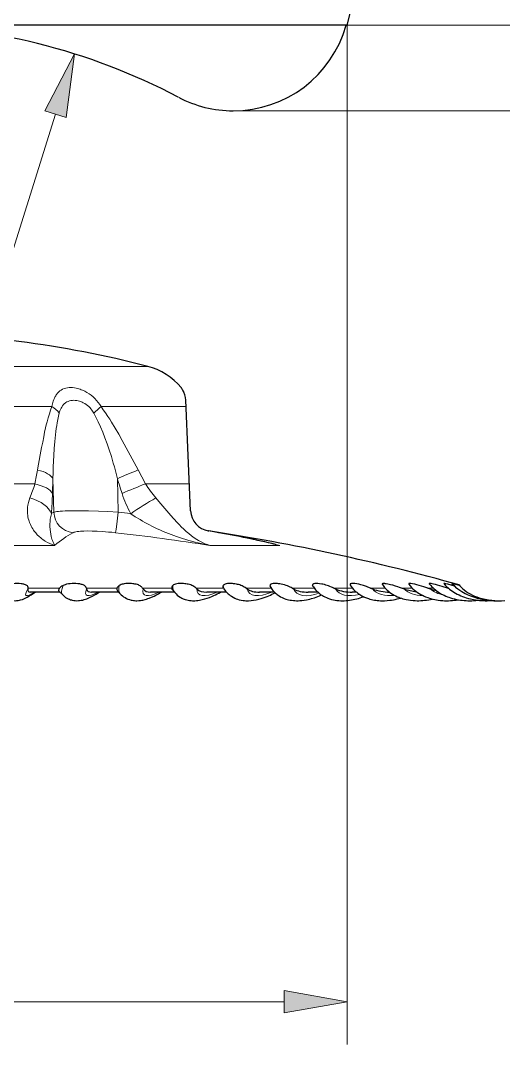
# Model space of a CAD drawing. Extents: x 0 to 297, y 0 to 529.
# Drawn here: x 160.02 to 182.62, y 92.58 to 140.45 of the extents above; entities that cross this region are included whole.
import ezdxf

# ---------------------------------------------------------------- set-up
doc = ezdxf.new("R2010")
doc.units = 0

msp = doc.modelspace()

# ---------------------------------------------------------------- linework, layer by layer
at = {"color": 7, "lineweight": 30}
for p, q in [((175.311, 140.23), (132.311, 140.23)), ((175.261, 140.23), (132.361, 140.23))]:
    msp.add_line(p, q, dxfattribs=at)
at = {"color": 7, "lineweight": 13}
for p, q in [((175.261, 140.23), (222.009, 140.23)), ((175.261, 140.23), (212.577, 140.23)), ((175.261, 140.23), (222.009, 140.23)), ((175.311, 140.23), (175.311, 92.584)), ((161.658, 136.073), (155.352, 115.998)), ((169.97, 136.23), (222.009, 136.23)), ((169.97, 136.23), (231.435, 136.23)), ((164.483, 124.284), (141.651, 124.284)), ((135.266, 94.584), (172.357, 94.584))]:
    msp.add_line(p, q, dxfattribs=at)
at = {"color": 7, "lineweight": 13, "ltscale": 0.037217}
msp.add_line((165.972, 124.284), (164.483, 124.284), dxfattribs=at)
at = {"color": 7, "lineweight": 30, "ltscale": 0.129145}
msp.add_line((167.977, 117.537), (167.76, 122.698), dxfattribs=at)
at = {"color": 7, "lineweight": 13, "ltscale": 0.234745}
msp.add_line((161.486, 122.406), (152.096, 122.406), dxfattribs=at)
at = {"color": 7, "lineweight": 13, "ltscale": 0.062829}
msp.add_line((166.299, 122.406), (163.785, 122.406), dxfattribs=at)
at = {"color": 7, "lineweight": 13, "ltscale": 0.036831}
msp.add_line((167.772, 122.406), (166.299, 122.406), dxfattribs=at)
at = {"color": 7, "lineweight": 13, "ltscale": 0.01838}
msp.add_line((165.524, 119.441), (165.87, 118.792), dxfattribs=at)
at = {"color": 7, "lineweight": 13, "ltscale": 0.175767}
msp.add_line((160.691, 118.792), (153.661, 118.792), dxfattribs=at)
at = {"color": 7, "lineweight": 13, "ltscale": 0.017371}
msp.add_line((161.512, 118.341), (161.535, 119.035), dxfattribs=at)
at = {"color": 7, "lineweight": 13, "ltscale": 0.039278}
msp.add_line((161.576, 117.465), (161.535, 119.035), dxfattribs=at)
at = {"color": 7, "lineweight": 13, "ltscale": 0.039279}
msp.add_line((164.591, 117.465), (164.55, 119.035), dxfattribs=at)
at = {"color": 7, "lineweight": 13, "ltscale": 0.039574}
msp.add_line((167.453, 118.792), (165.87, 118.792), dxfattribs=at)
at = {"color": 7, "lineweight": 13, "ltscale": 0.011782}
msp.add_line((167.924, 118.792), (167.453, 118.792), dxfattribs=at)
at = {"color": 7, "lineweight": 30, "ltscale": 0.000485842}
msp.add_line((168.806, 116.593), (168.825, 116.59), dxfattribs=at)
at = {"color": 7, "lineweight": 30, "ltscale": 0.011962}
msp.add_line((169.277, 116.511), (168.806, 116.593), dxfattribs=at)
at = {"color": 7, "lineweight": 13, "ltscale": 0.01185}
msp.add_line((169.292, 116.509), (168.825, 116.59), dxfattribs=at)
at = {"color": 7, "lineweight": 13, "ltscale": 0.183848}
msp.add_line((161.613, 115.914), (154.259, 115.914), dxfattribs=at)
at = {"color": 7, "lineweight": 13, "ltscale": 0.038405}
msp.add_line((170.412, 115.914), (168.876, 115.914), dxfattribs=at)
at = {"color": 7, "lineweight": 13, "ltscale": 0.043415}
msp.add_line((172.149, 115.914), (170.412, 115.914), dxfattribs=at)
at = {"color": 7, "lineweight": 13, "ltscale": 0.00497}
msp.add_line((171.955, 115.958), (172.149, 115.914), dxfattribs=at)
at = {"color": 7, "lineweight": 30, "ltscale": 0.002514}
msp.add_line((171.726, 113.949), (171.786, 113.868), dxfattribs=at)
at = {"color": 7, "lineweight": 30, "ltscale": 0.00086512}
msp.add_line((173.703, 114.012), (173.686, 114.042), dxfattribs=at)
at = {"color": 7, "lineweight": 30, "ltscale": 0.000992729}
msp.add_line((173.703, 114.012), (173.725, 113.979), dxfattribs=at)
at = {"color": 7, "lineweight": 30, "ltscale": 0.000862251}
msp.add_line((160.372, 113.915), (160.368, 113.881), dxfattribs=at)
at = {"color": 7, "lineweight": 13, "ltscale": 0.036912}
msp.add_line((161.849, 113.915), (160.372, 113.915), dxfattribs=at)
at = {"color": 7, "lineweight": 30, "ltscale": 0.034918}
msp.add_line((161.866, 113.73), (160.469, 113.73), dxfattribs=at)
at = {"color": 7, "lineweight": 30, "ltscale": 0.004401}
msp.add_line((160.561, 113.631), (160.706, 113.73), dxfattribs=at)
at = {"color": 7, "lineweight": 30, "ltscale": 0.005198}
msp.add_line((161.833, 113.765), (161.976, 113.614), dxfattribs=at)
at = {"color": 7, "lineweight": 13, "ltscale": 0.035638}
msp.add_line((164.529, 113.915), (163.104, 113.915), dxfattribs=at)
at = {"color": 7, "lineweight": 30, "ltscale": 0.000882221}
msp.add_line((163.104, 113.915), (163.113, 113.881), dxfattribs=at)
at = {"color": 7, "lineweight": 30, "ltscale": 0.031887}
msp.add_line((164.615, 113.73), (163.339, 113.73), dxfattribs=at)
at = {"color": 7, "lineweight": 30, "ltscale": 0.004756}
msp.add_line((164.556, 113.795), (164.684, 113.654), dxfattribs=at)
at = {"color": 7, "lineweight": 13, "ltscale": 0.033973}
msp.add_line((167.092, 113.915), (165.733, 113.915), dxfattribs=at)
at = {"color": 7, "lineweight": 30, "ltscale": 0.001023}
msp.add_line((165.733, 113.915), (165.756, 113.881), dxfattribs=at)
at = {"color": 7, "lineweight": 30, "ltscale": 0.027916}
msp.add_line((167.222, 113.73), (166.105, 113.73), dxfattribs=at)
at = {"color": 7, "lineweight": 30, "ltscale": 0.004187}
msp.add_line((167.131, 113.835), (167.241, 113.709), dxfattribs=at)
at = {"color": 7, "lineweight": 13, "ltscale": 0.031936}
msp.add_line((169.51, 113.915), (168.232, 113.915), dxfattribs=at)
at = {"color": 7, "lineweight": 30, "ltscale": 0.001239}
msp.add_line((168.232, 113.915), (168.268, 113.881), dxfattribs=at)
at = {"color": 7, "lineweight": 30, "ltscale": 0.023046}
msp.add_line((169.658, 113.73), (168.736, 113.73), dxfattribs=at)
at = {"color": 7, "lineweight": 30, "ltscale": 0.000849878}
msp.add_line((169.529, 113.887), (169.51, 113.915), dxfattribs=at)
at = {"color": 7, "lineweight": 30, "ltscale": 0.003469}
msp.add_line((169.529, 113.887), (169.616, 113.779), dxfattribs=at)
at = {"color": 7, "lineweight": 13, "ltscale": 0.029549}
msp.add_line((171.755, 113.915), (170.573, 113.915), dxfattribs=at)
at = {"color": 7, "lineweight": 30, "ltscale": 0.001491}
msp.add_line((170.573, 113.915), (170.622, 113.881), dxfattribs=at)
at = {"color": 7, "lineweight": 30, "ltscale": 0.01752}
msp.add_line((171.904, 113.73), (171.204, 113.73), dxfattribs=at)
at = {"color": 7, "lineweight": 13, "ltscale": 0.025992}
msp.add_line((173.77, 113.915), (172.73, 113.915), dxfattribs=at)
at = {"color": 7, "lineweight": 30, "ltscale": 0.001756}
msp.add_line((172.73, 113.915), (172.792, 113.881), dxfattribs=at)
at = {"color": 7, "lineweight": 30, "ltscale": 0.011459}
msp.add_line((173.939, 113.73), (173.48, 113.73), dxfattribs=at)
at = {"color": 7, "lineweight": 30, "ltscale": 0.002654}
msp.add_line((174.012, 113.557), (174.11, 113.598), dxfattribs=at)
at = {"color": 7, "lineweight": 13, "ltscale": 0.021859}
msp.add_line((175.555, 113.915), (174.68, 113.915), dxfattribs=at)
at = {"color": 7, "lineweight": 30, "ltscale": 0.002019}
msp.add_line((174.68, 113.915), (174.754, 113.881), dxfattribs=at)
at = {"color": 7, "lineweight": 30, "ltscale": 0.004972}
msp.add_line((175.741, 113.73), (175.542, 113.73), dxfattribs=at)
at = {"color": 7, "lineweight": 13, "ltscale": 0.017173}
msp.add_line((177.089, 113.915), (176.402, 113.915), dxfattribs=at)
at = {"color": 7, "lineweight": 30, "ltscale": 0.002271}
msp.add_line((176.402, 113.915), (176.486, 113.881), dxfattribs=at)
at = {"color": 7, "lineweight": 13, "ltscale": 0.012003}
msp.add_line((178.356, 113.915), (177.876, 113.915), dxfattribs=at)
at = {"color": 7, "lineweight": 30, "ltscale": 0.002506}
msp.add_line((177.876, 113.915), (177.97, 113.881), dxfattribs=at)
at = {"color": 7, "lineweight": 13, "ltscale": 0.006462}
msp.add_line((179.344, 113.915), (179.086, 113.915), dxfattribs=at)
at = {"color": 7, "lineweight": 30, "ltscale": 0.002719}
msp.add_line((179.086, 113.915), (179.189, 113.881), dxfattribs=at)
at = {"color": 7, "lineweight": 13, "ltscale": 0.000623703}
msp.add_line((180.044, 113.915), (180.019, 113.915), dxfattribs=at)
at = {"color": 7, "lineweight": 30, "ltscale": 0.001059}
msp.add_line((180.019, 113.915), (180.059, 113.902), dxfattribs=at)
at = {"color": 7, "lineweight": 13}
for points in [[(162.155, 135.917), (162.543, 138.891), (161.161, 136.229)], [(172.357, 94.063), (175.311, 94.584), (172.357, 95.105)]]:
    msp.add_lwpolyline(points, close=True, dxfattribs=at)
for points in [[(161.486, 122.406), (161.514, 122.531), (161.531, 122.592), (161.549, 122.652), (161.577, 122.73), (161.609, 122.804), (161.644, 122.875), (161.667, 122.915), (161.692, 122.953), (161.716, 122.986), (161.741, 123.019), (161.778, 123.061), (161.819, 123.1), (161.862, 123.136), (161.923, 123.179), (161.989, 123.215), (162.059, 123.244), (162.133, 123.267), (162.212, 123.282), (162.293, 123.292), (162.377, 123.294), (162.456, 123.29), (162.537, 123.281), (162.619, 123.267), (162.701, 123.248), (162.755, 123.232), (162.81, 123.214), (162.864, 123.195), (162.918, 123.173), (163.025, 123.123), (163.128, 123.066), (163.228, 123.003), (163.324, 122.933), (163.415, 122.857), (163.5, 122.776), (163.581, 122.689), (163.655, 122.599), (163.723, 122.504), (163.785, 122.406)], [(161.832, 122.103), (161.846, 122.153), (161.862, 122.202), (161.886, 122.264), (161.913, 122.325), (161.944, 122.382), (161.984, 122.442), (162.028, 122.497), (162.053, 122.523), (162.079, 122.547), (162.106, 122.569), (162.134, 122.59), (162.189, 122.623), (162.248, 122.65), (162.31, 122.671), (162.376, 122.687), (162.445, 122.695), (162.516, 122.698), (162.581, 122.695), (162.647, 122.687), (162.713, 122.674), (162.779, 122.656), (162.823, 122.642), (162.866, 122.625), (162.908, 122.607), (162.951, 122.587), (163.021, 122.548), (163.089, 122.504), (163.153, 122.455), (163.213, 122.402), (163.27, 122.345), (163.314, 122.295), (163.355, 122.242), (163.392, 122.188), (163.419, 122.146), (163.443, 122.103)], [(160.815, 119.441), (160.943, 120.146), (161.007, 120.492), (161.055, 120.747), (161.104, 120.996), (161.148, 121.206), (161.193, 121.408), (161.226, 121.549), (161.26, 121.686), (161.313, 121.884), (161.368, 122.07), (161.426, 122.244), (161.486, 122.406)], [(161.535, 119.035), (161.54, 119.316), (161.548, 119.592), (161.558, 119.854), (161.57, 120.111), (161.591, 120.451), (161.618, 120.779), (161.634, 120.936), (161.651, 121.089), (161.67, 121.237), (161.69, 121.38), (161.711, 121.513), (161.733, 121.64), (161.764, 121.805), (161.797, 121.959), (161.832, 122.103)], [(163.443, 122.103), (163.547, 121.906), (163.653, 121.691), (163.759, 121.458), (163.865, 121.21), (163.97, 120.946), (164.073, 120.668), (164.173, 120.378), (164.269, 120.077), (164.36, 119.767), (164.41, 119.587), (164.458, 119.405), (164.505, 119.221), (164.55, 119.035)], [(163.785, 122.406), (163.892, 122.26), (164.001, 122.105), (164.111, 121.94), (164.195, 121.81), (164.279, 121.676), (164.449, 121.394), (164.614, 121.11), (164.781, 120.815), (164.967, 120.477), (165.156, 120.13), (165.524, 119.441)], [(161.613, 115.914), (161.501, 115.953), (161.39, 116.001), (161.281, 116.055), (161.175, 116.116), (161.121, 116.151), (161.069, 116.187), (161.019, 116.224), (160.969, 116.263), (160.886, 116.335), (160.805, 116.413), (160.729, 116.497), (160.657, 116.587), (160.624, 116.634), (160.591, 116.683), (160.55, 116.75), (160.512, 116.82), (160.478, 116.892), (160.436, 116.993), (160.418, 117.045), (160.401, 117.098), (160.382, 117.171), (160.366, 117.245), (160.354, 117.321), (160.344, 117.414), (160.34, 117.509), (160.342, 117.606), (160.349, 117.703), (160.363, 117.802), (160.386, 117.916), (160.417, 118.03), (160.457, 118.142)], [(166.352, 118.142), (166.495, 117.974), (166.774, 117.641), (166.957, 117.426), (167.047, 117.32), (167.183, 117.166), (167.363, 116.97), (167.452, 116.878), (167.54, 116.789), (167.657, 116.675), (167.773, 116.569), (167.888, 116.47), (168.018, 116.366), (168.148, 116.272), (168.277, 116.186), (168.343, 116.147), (168.408, 116.11), (168.527, 116.049), (168.647, 115.995), (168.761, 115.951), (168.876, 115.914)], [(161.613, 115.914), (161.591, 115.954), (161.57, 115.997), (161.528, 116.095), (161.509, 116.149), (161.49, 116.207), (161.473, 116.267), (161.456, 116.33), (161.434, 116.434), (161.416, 116.545), (161.403, 116.666), (161.395, 116.795), (161.395, 116.908), (161.4, 117.026), (161.413, 117.148), (161.422, 117.21), (161.433, 117.272), (161.446, 117.335), (161.462, 117.397)], [(161.576, 117.465), (161.614, 117.476), (161.66, 117.485), (161.711, 117.494), (161.79, 117.504), (161.878, 117.512), (161.99, 117.52), (162.112, 117.527), (162.258, 117.532), (162.414, 117.535), (162.598, 117.537), (162.794, 117.536), (163.203, 117.529), (163.67, 117.514), (164.101, 117.494), (164.591, 117.465)], [(164.458, 116.509), (164.463, 116.524), (164.474, 116.578), (164.49, 116.674), (164.524, 116.914), (164.558, 117.184), (164.591, 117.465)], [(165.177, 117.397), (165.39, 117.258), (165.611, 117.121), (165.725, 117.054), (165.84, 116.988), (166.017, 116.891), (166.197, 116.799), (166.379, 116.71), (166.564, 116.625), (166.688, 116.572), (166.813, 116.52), (167.064, 116.421), (167.317, 116.33), (167.459, 116.282), (167.603, 116.236), (167.748, 116.191), (167.893, 116.149), (168.185, 116.07), (168.478, 115.998), (168.677, 115.954), (168.876, 115.914)], [(162.468, 116.509), (162.487, 116.519), (162.508, 116.527), (162.557, 116.542), (162.613, 116.554), (162.676, 116.564), (162.746, 116.572), (162.822, 116.579), (162.988, 116.587), (163.172, 116.59), (163.375, 116.587), (163.6, 116.579), (163.851, 116.564), (164.135, 116.542), (164.291, 116.527), (164.458, 116.509)]]:
    msp.add_lwpolyline(points, dxfattribs=at)
at = {"color": 7, "lineweight": 30}
for points in [[(160.372, 113.915), (160.374, 113.936), (160.372, 113.959), (160.368, 113.977), (160.359, 113.996), (160.342, 114.02), (160.317, 114.043), (160.284, 114.063), (160.248, 114.08), (160.211, 114.092), (160.174, 114.103), (160.138, 114.111), (160.092, 114.119), (160.047, 114.125), (159.959, 114.132), (159.875, 114.135), (159.774, 114.133), (159.677, 114.126), (159.585, 114.114), (159.496, 114.098), (159.41, 114.078), (159.328, 114.052), (159.302, 114.042)], [(163.104, 113.915), (163.098, 113.934), (163.089, 113.955), (163.076, 113.976), (163.063, 113.993), (163.046, 114.01), (163.029, 114.025), (163.008, 114.039), (162.98, 114.054), (162.951, 114.068), (162.909, 114.083), (162.868, 114.095), (162.829, 114.105), (162.791, 114.113), (162.744, 114.12), (162.698, 114.126), (162.61, 114.133), (162.528, 114.135), (162.431, 114.132), (162.341, 114.125), (162.256, 114.113), (162.176, 114.097), (162.101, 114.075), (162.066, 114.063), (162.016, 114.042)], [(165.733, 113.915), (165.717, 113.939), (165.695, 113.964), (165.677, 113.981), (165.656, 113.999), (165.621, 114.023), (165.578, 114.046), (165.533, 114.066), (165.487, 114.081), (165.429, 114.097), (165.375, 114.109), (165.324, 114.118), (165.267, 114.125), (165.214, 114.13), (165.117, 114.135), (165.029, 114.134), (164.946, 114.128), (164.868, 114.117), (164.824, 114.109), (164.782, 114.099), (164.73, 114.083), (164.683, 114.064), (164.641, 114.042)], [(168.232, 113.915), (168.204, 113.941), (168.169, 113.969), (168.125, 113.999), (168.082, 114.023), (168.033, 114.046), (167.982, 114.065), (167.933, 114.081), (167.871, 114.097), (167.814, 114.109), (167.762, 114.118), (167.705, 114.125), (167.653, 114.13), (167.56, 114.135), (167.476, 114.134), (167.4, 114.128), (167.331, 114.117), (167.274, 114.104), (167.225, 114.087), (167.182, 114.067), (167.163, 114.055), (167.147, 114.042)], [(170.573, 113.915), (170.535, 113.941), (170.491, 113.969), (170.438, 113.998), (170.388, 114.022), (170.332, 114.045), (170.276, 114.065), (170.223, 114.081), (170.173, 114.093), (170.128, 114.103), (170.047, 114.118), (169.991, 114.125), (169.94, 114.13), (169.851, 114.135), (169.774, 114.134), (169.706, 114.128), (169.645, 114.117), (169.599, 114.104), (169.56, 114.087), (169.542, 114.077), (169.527, 114.065), (169.516, 114.054), (169.507, 114.042)], [(172.73, 113.915), (172.684, 113.941), (172.63, 113.969), (172.568, 113.998), (172.512, 114.022), (172.45, 114.045), (172.366, 114.071), (172.288, 114.092), (172.215, 114.107), (172.153, 114.118), (172.099, 114.125), (172.05, 114.13), (171.967, 114.135), (171.897, 114.133), (171.837, 114.128), (171.786, 114.117), (171.75, 114.104), (171.735, 114.096), (171.722, 114.087), (171.709, 114.074), (171.699, 114.059), (171.695, 114.042)], [(174.68, 113.915), (174.625, 113.941), (174.564, 113.969), (174.494, 113.998), (174.431, 114.022), (174.364, 114.044), (174.299, 114.064), (174.239, 114.081), (174.173, 114.097), (174.114, 114.109), (174.016, 114.124), (173.938, 114.132), (173.861, 114.135), (173.799, 114.132), (173.752, 114.123), (173.732, 114.117), (173.715, 114.11), (173.703, 114.102), (173.693, 114.093), (173.685, 114.078), (173.682, 114.062), (173.686, 114.042)], [(173.725, 113.979), (173.758, 113.931), (173.793, 113.886), (173.83, 113.842), (173.869, 113.798), (173.941, 113.728), (173.993, 113.684), (174.046, 113.642), (174.094, 113.609), (174.143, 113.577), (174.194, 113.546), (174.262, 113.51), (174.335, 113.476), (174.402, 113.449), (174.473, 113.423), (174.575, 113.393), (174.659, 113.373), (174.738, 113.358), (174.824, 113.346), (174.91, 113.337), (175.001, 113.332), (175.085, 113.331), (175.169, 113.332), (175.251, 113.336), (175.333, 113.343), (175.416, 113.353), (175.501, 113.366), (175.585, 113.38), (175.667, 113.397), (175.75, 113.417), (175.833, 113.439), (175.915, 113.462), (175.997, 113.488), (176.079, 113.516)], [(176.402, 113.915), (176.276, 113.966), (176.204, 113.993), (176.073, 114.038), (175.945, 114.075), (175.843, 114.099), (175.762, 114.115), (175.671, 114.128), (175.601, 114.134), (175.546, 114.134), (175.504, 114.131), (175.472, 114.123), (175.46, 114.118), (175.45, 114.112), (175.442, 114.103), (175.438, 114.092), (175.438, 114.08), (175.442, 114.07), (175.448, 114.058)], [(175.448, 114.058), (175.491, 113.995), (175.537, 113.936), (175.606, 113.858), (175.652, 113.81), (175.701, 113.765), (175.751, 113.722), (175.808, 113.678), (175.854, 113.645), (175.902, 113.614), (175.99, 113.561), (176.052, 113.529), (176.117, 113.499), (176.211, 113.46), (176.298, 113.43), (176.372, 113.408), (176.444, 113.389), (176.51, 113.375), (176.578, 113.362), (176.645, 113.352), (176.713, 113.344), (176.785, 113.337), (176.872, 113.332), (176.958, 113.331), (177.045, 113.332), (177.182, 113.339), (177.308, 113.352), (177.381, 113.361), (177.473, 113.376), (177.558, 113.392), (177.643, 113.411), (177.729, 113.432), (177.814, 113.455)], [(177.064, 114.134), (177.009, 114.134), (176.988, 114.133), (176.972, 114.13), (176.954, 114.122), (176.948, 114.118), (176.945, 114.113), (176.943, 114.107), (176.943, 114.1), (176.951, 114.085)], [(176.951, 114.085), (176.983, 114.041), (177.052, 113.955), (177.127, 113.875), (177.179, 113.825), (177.234, 113.777), (177.29, 113.732), (177.349, 113.689), (177.434, 113.633), (177.507, 113.591), (177.578, 113.553), (177.651, 113.519), (177.722, 113.489), (177.777, 113.468), (177.847, 113.444), (177.916, 113.422), (177.986, 113.404), (178.059, 113.387), (178.168, 113.366), (178.266, 113.351), (178.4, 113.338), (178.489, 113.333), (178.576, 113.331), (178.664, 113.331), (178.752, 113.334), (178.839, 113.34), (178.927, 113.348), (179.017, 113.359), (179.133, 113.377), (179.294, 113.409)], [(177.064, 114.134), (177.127, 114.127), (177.21, 114.114), (177.326, 114.09), (177.423, 114.065), (177.546, 114.03), (177.668, 113.99), (177.744, 113.963), (177.876, 113.915)], [(179.086, 113.915), (178.897, 113.978), (178.788, 114.013), (178.67, 114.048), (178.56, 114.077), (178.473, 114.098), (178.365, 114.12), (178.292, 114.131), (178.241, 114.135), (178.207, 114.133), (178.197, 114.131), (178.189, 114.128), (178.185, 114.124), (178.183, 114.119), (178.184, 114.113), (178.188, 114.105)], [(178.188, 114.105), (178.253, 114.025), (178.321, 113.95), (178.385, 113.887), (178.452, 113.827), (178.522, 113.771), (178.596, 113.717), (178.672, 113.667), (178.746, 113.623), (178.857, 113.566), (178.914, 113.539), (178.977, 113.513), (179.078, 113.474), (179.162, 113.446), (179.248, 113.421), (179.336, 113.399), (179.415, 113.382), (179.48, 113.37), (179.556, 113.359), (179.676, 113.344), (179.777, 113.336), (179.867, 113.332), (179.957, 113.331), (180.047, 113.332), (180.138, 113.335), (180.229, 113.342), (180.319, 113.351), (180.41, 113.362), (180.501, 113.376)], [(180.019, 113.915), (179.842, 113.971), (179.743, 114.001), (179.527, 114.063), (179.437, 114.086), (179.352, 114.106), (179.289, 114.119), (179.239, 114.128), (179.202, 114.133), (179.164, 114.135), (179.151, 114.132), (179.148, 114.13), (179.146, 114.127), (179.147, 114.125), (179.15, 114.12)], [(179.15, 114.12), (179.218, 114.04), (179.271, 113.985), (179.325, 113.932), (179.382, 113.881), (179.44, 113.834), (179.493, 113.793), (179.57, 113.739), (179.647, 113.69), (179.727, 113.643), (179.847, 113.582), (179.922, 113.548), (179.994, 113.518), (180.067, 113.49), (180.146, 113.464), (180.239, 113.436), (180.332, 113.411), (180.427, 113.39), (180.516, 113.374), (180.602, 113.36), (180.689, 113.349), (180.776, 113.341), (180.866, 113.335), (180.959, 113.331), (181.051, 113.331), (181.145, 113.332), (181.238, 113.337), (181.331, 113.344), (181.424, 113.353)], [(180.33, 114.014), (180.169, 114.059), (180.012, 114.1), (179.919, 114.121), (179.873, 114.13), (179.844, 114.134), (179.828, 114.135), (179.825, 114.133), (179.824, 114.133), (179.823, 114.132), (179.824, 114.131), (179.825, 114.129)], [(179.825, 114.129), (179.891, 114.057), (179.961, 113.989), (180.024, 113.932), (180.09, 113.877), (180.158, 113.826), (180.228, 113.776), (180.299, 113.731), (180.371, 113.687), (180.455, 113.642), (180.54, 113.6), (180.621, 113.563), (180.704, 113.529), (180.788, 113.498), (180.874, 113.469), (180.979, 113.439), (181.083, 113.412), (181.224, 113.383), (181.315, 113.368), (181.405, 113.355), (181.496, 113.345), (181.587, 113.338), (181.678, 113.333), (181.77, 113.331), (181.862, 113.331), (181.954, 113.333), (182.046, 113.339)], [(180.569, 114.043), (180.285, 114.119), (180.226, 114.132), (180.213, 114.135), (180.209, 114.135), (180.208, 114.135), (180.208, 114.135), (180.208, 114.134), (180.208, 114.134), (180.208, 114.134), (180.208, 114.134)], [(180.208, 114.134), (180.292, 114.049), (180.381, 113.97), (180.477, 113.893), (180.576, 113.821), (180.675, 113.757), (180.753, 113.711), (180.834, 113.667), (180.915, 113.626), (180.999, 113.588), (181.083, 113.552), (181.169, 113.52), (181.256, 113.489), (181.345, 113.462), (181.434, 113.437), (181.524, 113.415), (181.614, 113.396), (181.706, 113.379), (181.798, 113.364), (181.89, 113.352), (181.984, 113.343), (182.077, 113.336), (182.171, 113.332), (182.264, 113.331), (182.358, 113.331)], [(180.55, 114.066), (180.585, 114.024), (180.622, 113.984), (180.661, 113.943), (180.702, 113.904), (180.787, 113.831), (180.876, 113.763), (180.97, 113.701), (181.067, 113.645), (181.167, 113.594), (181.269, 113.548), (181.373, 113.507), (181.479, 113.471), (181.55, 113.449), (181.622, 113.43), (181.767, 113.396), (181.918, 113.369), (182.07, 113.35), (182.222, 113.337), (182.375, 113.331), (182.527, 113.332), (182.678, 113.339)], [(159.146, 113.586), (159.19, 113.544), (159.237, 113.506), (159.287, 113.471), (159.339, 113.439), (159.398, 113.409), (159.451, 113.387), (159.51, 113.367), (159.57, 113.351), (159.633, 113.34), (159.697, 113.333), (159.765, 113.331), (159.831, 113.333), (159.913, 113.343), (159.977, 113.355), (160.022, 113.366), (160.108, 113.393), (160.18, 113.42), (160.231, 113.443), (160.328, 113.491), (160.413, 113.538), (160.524, 113.606), (160.561, 113.631)], [(161.833, 113.765), (161.823, 113.778), (161.816, 113.794), (161.814, 113.812), (161.814, 113.827), (161.817, 113.843), (161.829, 113.877), (161.849, 113.915)], [(161.976, 113.614), (162.023, 113.568), (162.073, 113.526), (162.126, 113.487), (162.182, 113.453), (162.242, 113.422), (162.303, 113.395), (162.352, 113.378), (162.401, 113.364), (162.435, 113.355), (162.508, 113.341), (162.58, 113.333), (162.66, 113.331), (162.739, 113.334), (162.782, 113.338), (162.856, 113.348), (162.927, 113.363), (162.991, 113.379), (163.053, 113.398), (163.119, 113.421), (163.184, 113.447), (163.282, 113.49), (163.391, 113.544), (163.501, 113.604)], [(164.684, 113.654), (164.735, 113.603), (164.789, 113.556), (164.843, 113.515), (164.908, 113.473), (164.974, 113.438), (165.042, 113.407), (165.116, 113.381), (165.192, 113.36), (165.237, 113.35), (165.299, 113.341), (165.36, 113.334), (165.41, 113.331), (165.46, 113.331), (165.557, 113.335), (165.631, 113.342), (165.691, 113.352), (165.75, 113.363), (165.848, 113.387), (165.912, 113.405), (165.976, 113.426), (166.039, 113.448), (166.153, 113.494), (166.276, 113.549), (166.349, 113.585)], [(167.241, 113.709), (167.295, 113.65), (167.354, 113.596), (167.418, 113.546), (167.485, 113.501), (167.527, 113.476), (167.57, 113.454), (167.636, 113.424), (167.721, 113.392), (167.808, 113.367), (167.864, 113.355), (167.922, 113.345), (168.008, 113.335), (168.066, 113.332), (168.124, 113.331), (168.181, 113.332), (168.255, 113.336), (168.323, 113.343), (168.391, 113.353), (168.459, 113.365), (168.526, 113.38), (168.648, 113.412), (168.75, 113.444), (168.868, 113.486), (169.003, 113.542), (169.07, 113.572)], [(169.616, 113.779), (169.675, 113.712), (169.739, 113.649), (169.779, 113.615), (169.831, 113.575), (169.885, 113.538), (169.968, 113.489), (170.054, 113.446), (170.107, 113.424), (170.179, 113.399), (170.253, 113.377), (170.345, 113.357), (170.438, 113.342), (170.493, 113.337), (170.558, 113.332), (170.623, 113.331), (170.687, 113.331), (170.805, 113.338), (170.929, 113.353), (171.052, 113.375), (171.164, 113.401), (171.276, 113.432), (171.418, 113.478), (171.562, 113.533), (171.635, 113.563)], [(171.786, 113.868), (171.833, 113.808), (171.875, 113.761), (171.918, 113.717), (171.956, 113.682), (171.995, 113.648), (172.036, 113.616), (172.118, 113.559), (172.192, 113.515), (172.268, 113.476), (172.353, 113.44), (172.44, 113.409), (172.498, 113.391), (172.564, 113.374), (172.631, 113.36), (172.698, 113.349), (172.786, 113.339), (172.86, 113.333), (172.935, 113.331), (173.009, 113.331), (173.084, 113.334), (173.182, 113.342), (173.289, 113.355), (173.396, 113.373), (173.474, 113.388), (173.551, 113.406), (173.628, 113.426), (173.779, 113.472), (173.932, 113.526), (174.012, 113.557)]]:
    msp.add_lwpolyline(points, dxfattribs=at)
for centre, radius, start, end in [((143.811, 148.23), 32.5, 345.75, 360), ((153.812, 111.096), 29.134, 62.1912, 90.0016), ((169.97, 141.73), 5.5, 269.9995, 344.1733), ((169.97, 141.731), 5.5, 242.1926, 269.9991), ((153.813, 77.238), 48.593, 75.5087, 90.0014), ((165.221, 121.38), 3, 39.6478, 75.5095), ((166.761, 122.656), 1, 32.5363, 39.6478), ((166.761, 122.656), 1, 2.4004, 32.5363), ((168.976, 117.578), 1, 182.4, 260.1989), ((153.811, 18.342), 99.389, 74.39334, 81.31178), ((162.06, 74.844), 42.288, 76.4686, 80.1741), ((167.224, 113.932), 0.133, 125.0112, 187.5752), ((169.602, 113.981), 0.114, 147.5329, 215.7498), ((171.823, 114.034), 0.13, 176.435, 221.1327), ((161.392, 117.283), 4.241, 299.8268, 303.1061), ((164.653, 113.879), 0.129, 163.8554, 220.8877), ((164.452, 117.297), 4.168, 297.062, 301.1628), ((167.256, 113.946), 0.167, 190.6719, 221.3931), ((167.312, 117.351), 4.168, 294.9499, 299.685), ((170.01, 117.337), 4.109, 293.2962, 297.8736), ((175.499, 115.672), 1.941, 247.4164, 271.2757), ((177.316, 116.129), 2.398, 249.746, 269.4039), ((178.851, 116.482), 2.747, 251.2899, 263.6498), ((180.12, 116.858), 3.12, 252.6367, 258.091)]:
    msp.add_arc(centre, radius, start, end, dxfattribs=at)
at = {"color": 7, "lineweight": 13}
for centre, radius, start, end in [((164.987, 121.52), 3.102, 30.3757, 34.8857), ((160.89, 121.367), 1.197, 37.9942, 60.1729), ((161.088, 125.118), 3.825, 307.9984, 314.8446), ((117.041, 127.463), 44.503, 348.7654, 349.6156), ((173.769, 98.323), 22.671, 111.3271, 113.9935), ((155.513, 120.294), 5.391, 336.4753, 343.825), ((121.505, 104.93), 45.297, 17.2219, 18.144), ((174.816, 95.521), 24.933, 111.0287, 113.7582), ((169.571, 121.038), 4.329, 211.2439, 221.9735), ((138.549, 119.102), 22.976, 355.7467, 358.1029), ((170.326, 120.172), 5.849, 198.2453, 208.3188), ((179.352, 96.393), 25.339, 120.8673, 124.0135), ((173.026, 120.541), 4.71, 254.3619, 259.2653)]:
    msp.add_arc(centre, radius, start, end, dxfattribs=at)
for centre, major_axis, ratio, start_param, end_param in [((160.253, 118.993), (1.306, -0.073), 0.400626, 0.217395, 1.14804), ((160.086, 118.294), (1.454, -0.079), 0.396715, 0.216987, 1.162923), ((159.856, 117.345), (1.631, -0.164), 0.548771, 0.238666, 1.249177), ((166.864, 18.769), (-3.252, 99.309), 0.197621, 0.104873, 0.110814), ((162.555, 117.497), (-0.499, 0.867), 0.974893, 1.091861, 2.519504), ((153.474, 18.769), (-77.959, -61.606), 0.999164, 3.92594, 3.931881), ((167.704, 18.796), (-3.219, 98.319), 0.197621, 0.104873, 0.150209), ((153.452, 18.796), (-77.182, -60.992), 0.999164, 3.886545, 3.931881), ((169.448, 117.497), (-0.17, -0.985), 0.758732, 0, 0.01966), ((164.664, 18.796), (-4.119, 98.286), 0.642788, 6.099572, 6.144908), ((163.962, 115.502), (-1.985, -1.888), 0.218508, 5.791783, 6.283186), ((166.707, 115.502), (-2.023, -1.848), 0.287606, 5.87095, 6.283185), ((169.312, 115.502), (-2.071, -1.794), 0.353553, 5.953546, 6.283185), ((171.747, 115.502), (-2.13, -1.723), 0.415627, 6.04053, 6.283186), ((173.985, 115.502), (-2.199, -1.634), 0.473147, 6.132905, 6.2832), ((176.002, 115.502), (-2.277, -1.524), 0.525483, 6.231675, 6.283185), ((161.658, 114.937), (-1.387, -1.357), 0.147016, 5.740197, 6.932369), ((164.5, 114.937), (-1.406, -1.337), 0.218508, 5.816848, 7.009019), ((167.224, 114.937), (-1.432, -1.308), 0.287606, 5.896015, 7.088186), ((169.802, 114.937), (-1.467, -1.27), 0.353553, 5.978611, 7.170782), ((172.204, 114.937), (-1.508, -1.22), 0.415627, 6.065595, 7.257767), ((174.405, 114.937), (-1.557, -1.157), 0.473147, 6.15797, 7.265335), ((176.38, 114.937), (-1.612, -1.079), 0.525483, 6.25674, 7.227824), ((178.108, 114.937), (-1.672, -0.983), 0.572061, 0.079671, 0.911976), ((179.57, 114.937), (-1.735, -0.868), 0.612372, 0.193906, 0.870844), ((180.75, 114.937), (-1.797, -0.731), 0.645974, 0.31669, 0.78407)]:
    msp.add_ellipse(centre, major_axis=major_axis, ratio=ratio, start_param=start_param, end_param=end_param, dxfattribs=at)
at = {"color": 7, "lineweight": 30}
for centre, major_axis, ratio, start_param, end_param in [((165.023, 113.569), (3.197, -0.282), 0.199458, 2.812302, 3.039444), ((167.755, 113.562), (3.228, -0.339), 0.191842, 2.894529, 3.119383), ((165.763, 119.166), (-5.372, -5.409), 0.099377, 6.145983, 6.381548), ((168.474, 119.166), (-5.311, -5.377), 0.150307, 6.194996, 6.430561), ((171.024, 119.166), (-5.23, -5.331), 0.202568, 6.243779, 6.479344), ((173.387, 119.166), (-5.131, -5.274), 0.256557, 0.009031, 0.244595), ((175.534, 119.166), (-5.013, -5.205), 0.312696, 0.056958, 0.292522), ((177.444, 119.166), (-4.876, -5.125), 0.371438, 0.104138, 0.339703)]:
    msp.add_ellipse(centre, major_axis=major_axis, ratio=ratio, start_param=start_param, end_param=end_param, dxfattribs=at)
at = {"color": 7, "lineweight": 13}
for points in [[(162.155, 135.917), (162.543, 138.891), (162.155, 135.917), (161.161, 136.229)], [(172.357, 94.063), (175.311, 94.584), (172.357, 94.063), (172.357, 95.105)]]:
    msp.add_solid(points, dxfattribs=at)

doc.saveas('drawing.dxf')
